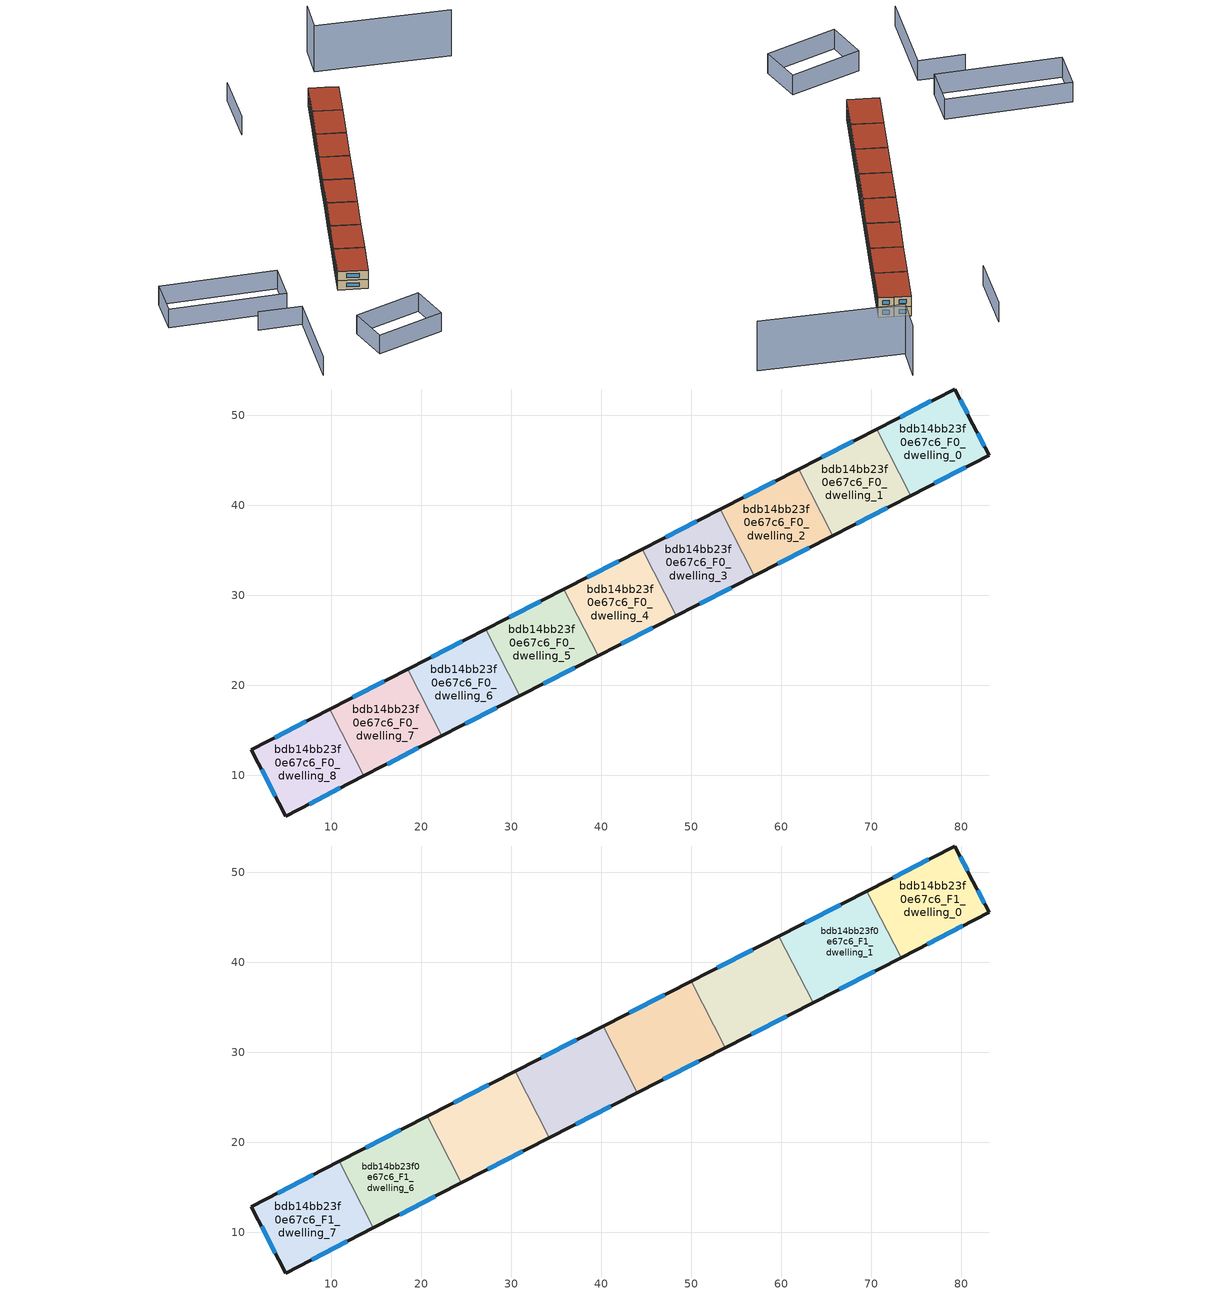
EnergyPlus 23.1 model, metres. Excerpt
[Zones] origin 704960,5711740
bdb14bb23f0e67c6_F0_dwelling_0
 floor ground (EU_floor_Construction): 79.29,52.92 81.29,49.01 83.09,45.54 74.39,41.08 70.6,48.46 z0
 wall outside (EU_wall_Construction): 74.39,41.08 83.09,45.54 81.29,49.01 79.29,52.92 70.6,48.46 z0:3
 wall to bdb14bb23f0e67c6_F0_dwelling_1 (EU_wall_Construction): 70.6,48.46 74.39,41.08 z0:3
 window (EU_Window_Construction): 76.69,51.58 73.2,49.8 / 80.69,50.18 79.89,51.75 / 82.55,46.58 81.83,47.97 / 76.99,42.41 80.48,44.2 z0.9:2.1
bdb14bb23f0e67c6_F0_dwelling_1
 floor ground (EU_floor_Construction): 70.6,48.46 74.39,41.08 65.7,36.62 61.91,44.01 z0
 wall outside (EU_wall_Construction): 65.7,36.62 74.39,41.08 / 70.6,48.46 61.91,44.01 z0:3
 wall to bdb14bb23f0e67c6_F0_dwelling_2 (EU_wall_Construction): 61.91,44.01 65.7,36.62 z0:3
 window (EU_Window_Construction): 68.3,37.96 71.79,39.75 / 68,47.13 64.51,45.34 z0.9:2.1
bdb14bb23f0e67c6_F0_dwelling_2
 floor ground (EU_floor_Construction): 61.91,44.01 65.7,36.62 57.01,32.17 53.22,39.56 z0
 wall outside (EU_wall_Construction): 57.01,32.17 65.7,36.62 / 61.91,44.01 53.22,39.56 z0:3
 wall to bdb14bb23f0e67c6_F0_dwelling_3 (EU_wall_Construction): 53.22,39.56 57.01,32.17 z0:3
 window (EU_Window_Construction): 59.61,33.5 63.1,35.29 / 59.31,42.68 55.82,40.89 z0.9:2.1
bdb14bb23f0e67c6_F0_dwelling_3
 floor ground (EU_floor_Construction): 53.22,39.56 57.01,32.17 48.32,27.72 44.54,35.1 z0
 wall outside (EU_wall_Construction): 48.32,27.72 57.01,32.17 / 53.22,39.56 44.54,35.1 z0:3
 wall to bdb14bb23f0e67c6_F0_dwelling_4 (EU_wall_Construction): 44.54,35.1 48.32,27.72 z0:3
 window (EU_Window_Construction): 50.92,29.05 54.41,30.84 / 50.62,38.22 47.14,36.44 z0.9:2.1
bdb14bb23f0e67c6_F0_dwelling_4
 floor ground (EU_floor_Construction): 44.54,35.1 48.32,27.72 39.64,23.26 35.85,30.65 z0
 wall outside (EU_wall_Construction): 39.64,23.26 48.32,27.72 / 44.54,35.1 35.85,30.65 z0:3
 wall to bdb14bb23f0e67c6_F0_dwelling_5 (EU_wall_Construction): 35.85,30.65 39.64,23.26 z0:3
 window (EU_Window_Construction): 42.24,24.6 45.72,26.38 / 41.94,33.77 38.45,31.99 z0.9:2.1
bdb14bb23f0e67c6_F0_dwelling_5
 floor ground (EU_floor_Construction): 35.85,30.65 39.64,23.26 30.95,18.81 27.17,26.2 z0
 wall outside (EU_wall_Construction): 30.95,18.81 39.64,23.26 / 35.85,30.65 27.17,26.2 z0:3
 wall to bdb14bb23f0e67c6_F0_dwelling_6 (EU_wall_Construction): 27.17,26.2 30.95,18.81 z0:3
 window (EU_Window_Construction): 33.55,20.14 37.04,21.93 / 33.25,29.32 29.77,27.53 z0.9:2.1
bdb14bb23f0e67c6_F0_dwelling_6
 floor ground (EU_floor_Construction): 27.17,26.2 30.95,18.81 22.27,14.36 18.48,21.75 z0
 wall outside (EU_wall_Construction): 22.27,14.36 30.95,18.81 / 27.17,26.2 18.48,21.75 z0:3
 wall to bdb14bb23f0e67c6_F0_dwelling_7 (EU_wall_Construction): 18.48,21.75 22.27,14.36 z0:3
 window (EU_Window_Construction): 24.87,15.69 28.36,17.48 / 24.57,24.87 21.08,23.08 z0.9:2.1
bdb14bb23f0e67c6_F0_dwelling_7
 floor ground (EU_floor_Construction): 18.48,21.75 22.27,14.36 13.59,9.91 9.8,17.3 z0
 wall outside (EU_wall_Construction): 13.59,9.91 22.27,14.36 / 18.48,21.75 9.8,17.3 z0:3
 wall to bdb14bb23f0e67c6_F0_dwelling_8 (EU_wall_Construction): 9.8,17.3 13.59,9.91 z0:3
 window (EU_Window_Construction): 16.19,11.24 19.67,13.03 / 15.89,20.42 12.4,18.64 z0.9:2.1
bdb14bb23f0e67c6_F0_dwelling_8
 floor ground (EU_floor_Construction): 9.8,17.3 13.59,9.91 4.92,5.46 1.11,12.85 z0
 wall outside (EU_wall_Construction): 9.8,17.3 1.11,12.85 4.92,5.46 13.59,9.91 z0:3
 window (EU_Window_Construction): 7.52,6.8 11,8.58 / 2.25,10.64 3.78,7.68 / 7.2,15.97 3.72,14.18 z0.9:2.1
bdb14bb23f0e67c6_F1_dwelling_0
 floor to bdb14bb23f0e67c6_F0_dwelling_0 (EU_floor_Construction): 79.29,52.92 81.29,49.01 83.09,45.54 74.39,41.08 70.6,48.46 z3
 floor to bdb14bb23f0e67c6_F0_dwelling_1 (EU_floor_Construction): 70.6,48.46 74.39,41.08 73.3,40.52 69.52,47.91 z3
 wall outside (EU_wall_Construction): 73.3,40.52 83.09,45.54 81.29,49.01 79.29,52.92 69.52,47.91 z3:6
 wall to bdb14bb23f0e67c6_F1_dwelling_1 (EU_wall_Construction): 69.52,47.91 73.3,40.52 z3:6
 window (EU_Window_Construction): 76.36,51.42 72.44,49.41 / 80.69,50.18 79.89,51.75 / 82.55,46.58 81.83,47.97 / 76.23,42.02 80.16,44.04 z3.9:5.1
 roof outside (EU_roof_Construction): 83.09,45.54 81.29,49.01 79.29,52.92 69.52,47.91 73.3,40.52 z6
bdb14bb23f0e67c6_F1_dwelling_1
 floor to bdb14bb23f0e67c6_F0_dwelling_1 (EU_floor_Construction): 69.52,47.91 73.3,40.52 65.7,36.62 61.91,44.01 z3
 floor to bdb14bb23f0e67c6_F0_dwelling_2 (EU_floor_Construction): 61.91,44.01 65.7,36.62 63.52,35.51 59.74,42.9 z3
 wall outside (EU_wall_Construction): 63.53,35.51 73.3,40.52 / 69.52,47.91 59.74,42.9 z3:6
 wall to bdb14bb23f0e67c6_F1_dwelling_2 (EU_wall_Construction): 59.74,42.9 63.53,35.51 z3:6
 window (EU_Window_Construction): 66.45,37.01 70.37,39.02 / 66.59,46.41 62.67,44.4 z3.9:5.1
 roof outside (EU_roof_Construction): 73.3,40.52 69.52,47.91 59.74,42.9 63.53,35.51 z6
bdb14bb23f0e67c6_F1_dwelling_2
 floor to bdb14bb23f0e67c6_F0_dwelling_2 (EU_floor_Construction): 59.74,42.9 63.53,35.51 57.01,32.17 53.22,39.56 z3
 floor to bdb14bb23f0e67c6_F0_dwelling_3 (EU_floor_Construction): 53.22,39.56 57.01,32.17 53.75,30.5 49.97,37.89 z3
 wall outside (EU_wall_Construction): 53.75,30.5 63.53,35.51 / 59.74,42.9 49.96,37.89 z3:6
 wall to bdb14bb23f0e67c6_F1_dwelling_3 (EU_wall_Construction): 49.96,37.89 53.75,30.5 z3:6
 window (EU_Window_Construction): 56.68,32 60.6,34.01 / 56.81,41.4 52.89,39.39 z3.9:5.1
 roof outside (EU_roof_Construction): 63.53,35.51 59.74,42.9 49.96,37.89 53.75,30.5 z6
bdb14bb23f0e67c6_F1_dwelling_3
 floor to bdb14bb23f0e67c6_F0_dwelling_3 (EU_floor_Construction): 49.97,37.89 53.75,30.5 48.32,27.72 44.54,35.1 z3
 floor to bdb14bb23f0e67c6_F0_dwelling_4 (EU_floor_Construction): 44.54,35.1 48.32,27.72 43.98,25.49 40.19,32.88 z3
 wall outside (EU_wall_Construction): 43.98,25.49 53.75,30.5 / 49.96,37.89 40.19,32.88 z3:6
 wall to bdb14bb23f0e67c6_F1_dwelling_4 (EU_wall_Construction): 40.19,32.88 43.98,25.49 z3:6
 window (EU_Window_Construction): 46.91,26.99 50.83,29 / 47.04,36.39 43.12,34.38 z3.9:5.1
 roof outside (EU_roof_Construction): 53.75,30.5 49.96,37.89 40.19,32.88 43.98,25.49 z6
bdb14bb23f0e67c6_F1_dwelling_4
 floor to bdb14bb23f0e67c6_F0_dwelling_4 (EU_floor_Construction): 40.19,32.88 43.98,25.49 39.64,23.26 35.85,30.65 z3
 floor to bdb14bb23f0e67c6_F0_dwelling_5 (EU_floor_Construction): 35.85,30.65 39.64,23.26 34.21,20.48 30.42,27.87 z3
 wall outside (EU_wall_Construction): 34.21,20.48 43.98,25.49 / 40.19,32.88 30.42,27.87 z3:6
 wall to bdb14bb23f0e67c6_F1_dwelling_5 (EU_wall_Construction): 30.42,27.87 34.21,20.48 z3:6
 window (EU_Window_Construction): 37.14,21.98 41.06,23.99 / 37.27,31.38 33.35,29.37 z3.9:5.1
 roof outside (EU_roof_Construction): 43.98,25.49 40.19,32.88 30.42,27.87 34.21,20.48 z6
bdb14bb23f0e67c6_F1_dwelling_5
 floor to bdb14bb23f0e67c6_F0_dwelling_5 (EU_floor_Construction): 30.42,27.87 34.21,20.48 30.95,18.81 27.17,26.2 z3
 floor to bdb14bb23f0e67c6_F0_dwelling_6 (EU_floor_Construction): 27.17,26.2 30.95,18.81 24.44,15.47 20.65,22.86 z3
 wall outside (EU_wall_Construction): 24.44,15.47 34.21,20.48 / 30.42,27.87 20.65,22.87 z3:6
 wall to bdb14bb23f0e67c6_F1_dwelling_6 (EU_wall_Construction): 20.65,22.87 24.44,15.47 z3:6
 window (EU_Window_Construction): 27.37,16.97 31.29,18.98 / 27.5,26.37 23.58,24.36 z3.9:5.1
 roof outside (EU_roof_Construction): 34.21,20.48 30.42,27.87 20.65,22.87 24.44,15.47 z6
bdb14bb23f0e67c6_F1_dwelling_6
 floor to bdb14bb23f0e67c6_F0_dwelling_7 (EU_floor_Construction): 18.48,21.75 22.27,14.36 14.68,10.47 10.89,17.86 z3
 floor to bdb14bb23f0e67c6_F0_dwelling_6 (EU_floor_Construction): 20.65,22.86 24.44,15.47 22.27,14.36 18.48,21.75 z3
 wall outside (EU_wall_Construction): 14.68,10.47 24.44,15.47 / 20.65,22.87 10.89,17.86 z3:6
 wall to bdb14bb23f0e67c6_F1_dwelling_7 (EU_wall_Construction): 10.89,17.86 14.68,10.47 z3:6
 window (EU_Window_Construction): 17.6,11.97 21.52,13.97 / 17.73,21.37 13.81,19.36 z3.9:5.1
 roof outside (EU_roof_Construction): 24.44,15.47 20.65,22.87 10.89,17.86 14.68,10.47 z6
bdb14bb23f0e67c6_F1_dwelling_7
 floor to bdb14bb23f0e67c6_F0_dwelling_7 (EU_floor_Construction): 10.89,17.86 14.68,10.47 13.59,9.91 9.8,17.3 z3
 floor to bdb14bb23f0e67c6_F0_dwelling_8 (EU_floor_Construction): 9.8,17.3 13.59,9.91 4.92,5.46 1.11,12.85 z3
 wall outside (EU_wall_Construction): 10.89,17.86 1.11,12.85 4.92,5.46 14.68,10.47 z3:6
 window (EU_Window_Construction): 7.84,6.96 11.76,8.97 / 2.25,10.64 3.78,7.68 / 7.96,16.36 4.04,14.35 z3.9:5.1
 roof outside (EU_roof_Construction): 14.68,10.47 10.89,17.86 1.11,12.85 4.92,5.46 z6
shading: -24.6,25.5 -17.62,15.56 / -17.62,15.56 -37.89,1.31 / 73.56,74.21 60.03,64.55 / -6.51,-20.41 -22.7,-9.04 / -22.7,-9.04 -16.17,0.26 / -16.17,0.26 0.01,-11.11 / 0.01,-11.11 -6.51,-20.41 / -13.59,21.64 -32.56,48.49 / -32.56,48.49 -23.36,54.99 / -23.36,54.99 -4.38,28.15 / -4.38,28.15 -13.59,21.64 z0:6; 116.13,26.23 95.28,57.68 / 95.28,57.68 103.32,63.01 z0:15
[Building]
EU S2 Campaign: North Axis=0; Terrain=City; Solar Distribution=FullExterior
[Site:Location]
London: Latitude=51.5; Longitude=-0.5; Time Zone=0; Elevation=25
[SizingPeriod:WeatherFileDays]
AnnualSizingPeriod: Begin Month=1; Begin Day of Month=1; End Month=12; End Day of Month=31; Day of Week for Start Day=Monday; Use Weather File Daylight Saving Period=No; Use Weather File Rain and Snow Indicators=No
[MATERIAL]
EU_InternalMass_Material: Roughness=MediumRough; Thickness=0.1; Conductivity=1; Density=1800; Specific Heat=900; Thermal Absorptance=0.9; Solar Absorptance=0.7; Visible Absorptance=0.7
[MATERIAL:NOMASS] Roughness=MediumRough; Thermal Absorptance=0.9; Solar Absorptance=0.7; Visible Absorptance=0.7
Name | Thermal Resistance
EU_wall_NoMass | 1.04674
EU_roof_NoMass | 4.32442
EU_floor_NoMass | 2.04616
[WINDOWMATERIAL:SIMPLEGLAZINGSYSTEM]
EU_Window_SimpleGlazing: UFactor=4.25843; Solar Heat Gain Coefficient=0.85; Visible Transmittance=0.85
[CONSTRUCTION]
EU_wall_Construction: EU_wall_NoMass
EU_roof_Construction: EU_roof_NoMass
EU_floor_Construction: EU_floor_NoMass
EU_InternalMass_Construction: EU_InternalMass_Material
EU_Window_Construction: EU_Window_SimpleGlazing
[ZONE] Type=1; Multiplier=1; Ceiling Height=autocalculate; Floor Area=autocalculate; Part of Total Floor Area=Yes
Name | Volume
bdb14bb23f0e67c6_F0_dwelling_0; bdb14bb23f0e67c6_F0_dwelling_4 | 243.108
bdb14bb23f0e67c6_F1_dwelling_0 | 273.49
bdb14bb23f0e67c6_F0_dwelling_1 | 243.086
bdb14bb23f0e67c6_F1_dwelling_1 | 273.502
bdb14bb23f0e67c6_F0_dwelling_2; bdb14bb23f0e67c6_F0_dwelling_5 | 243.095
bdb14bb23f0e67c6_F1_dwelling_2; bdb14bb23f0e67c6_F1_dwelling_3 | 273.482
bdb14bb23f0e67c6_F0_dwelling_3 | 243.08
bdb14bb23f0e67c6_F1_dwelling_4 | 273.483
bdb14bb23f0e67c6_F1_dwelling_5; bdb14bb23f0e67c6_F1_dwelling_7 | 273.505
bdb14bb23f0e67c6_F0_dwelling_6 | 243.089
bdb14bb23f0e67c6_F1_dwelling_6 | 273.478
bdb14bb23f0e67c6_F0_dwelling_7 | 243.107
bdb14bb23f0e67c6_F0_dwelling_8 | 243.104
[INTERNALMASS] Construction=EU_InternalMass_Construction
Name | Zone or ZoneList | Surface Area
bdb14bb23f0e67c6_F0_dwelling_0_EU_InternalMass | bdb14bb23f0e67c6_F0_dwelling_0 | 81.0366
bdb14bb23f0e67c6_F0_dwelling_1_EU_InternalMass | bdb14bb23f0e67c6_F0_dwelling_1 | 81.0287
bdb14bb23f0e67c6_F0_dwelling_2_EU_InternalMass | bdb14bb23f0e67c6_F0_dwelling_2 | 81.0321
bdb14bb23f0e67c6_F0_dwelling_3_EU_InternalMass | bdb14bb23f0e67c6_F0_dwelling_3 | 81.0267
bdb14bb23f0e67c6_F0_dwelling_4_EU_InternalMass | bdb14bb23f0e67c6_F0_dwelling_4 | 81.0363
bdb14bb23f0e67c6_F0_dwelling_5_EU_InternalMass | bdb14bb23f0e67c6_F0_dwelling_5 | 81.0312
bdb14bb23f0e67c6_F0_dwelling_6_EU_InternalMass | bdb14bb23f0e67c6_F0_dwelling_6 | 81.0297
bdb14bb23f0e67c6_F0_dwelling_7_EU_InternalMass | bdb14bb23f0e67c6_F0_dwelling_7 | 81.0358
bdb14bb23f0e67c6_F0_dwelling_8_EU_InternalMass | bdb14bb23f0e67c6_F0_dwelling_8 | 81.0348
bdb14bb23f0e67c6_F1_dwelling_0_EU_InternalMass | bdb14bb23f0e67c6_F1_dwelling_0 | 91.1634
bdb14bb23f0e67c6_F1_dwelling_1_EU_InternalMass | bdb14bb23f0e67c6_F1_dwelling_1 | 91.1674
bdb14bb23f0e67c6_F1_dwelling_2_EU_InternalMass | bdb14bb23f0e67c6_F1_dwelling_2 | 91.1604
bdb14bb23f0e67c6_F1_dwelling_3_EU_InternalMass | bdb14bb23f0e67c6_F1_dwelling_3 | 91.1604
bdb14bb23f0e67c6_F1_dwelling_4_EU_InternalMass | bdb14bb23f0e67c6_F1_dwelling_4 | 91.1608
bdb14bb23f0e67c6_F1_dwelling_5_EU_InternalMass | bdb14bb23f0e67c6_F1_dwelling_5 | 91.168
bdb14bb23f0e67c6_F1_dwelling_6_EU_InternalMass | bdb14bb23f0e67c6_F1_dwelling_6 | 91.1598
bdb14bb23f0e67c6_F1_dwelling_7_EU_InternalMass | bdb14bb23f0e67c6_F1_dwelling_7 | 91.1682
[OTHEREQUIPMENT] Fuel Type=Electricity; Design Level Calculation Method=Watts/Area; Power per Zone Floor Area=1; Fraction Latent=0; Fraction Radiant=0; Fraction Lost=0; Carbon Dioxide Generation Rate=0; EndUse Subcategory=EU_Step8_InternalGains
Name | Zone or ZoneList or Space or SpaceList | Schedule
EU_Step8_InternalGain_bdb14bb23f0e67c6_F0_dwelling_0_f000 | bdb14bb23f0e67c6_F0_dwelling_0 | EU_Step8_GainSchedule_bdb14bb23f0e67c6_F0_dwelling_0_f000
EU_Step8_InternalGain_bdb14bb23f0e67c6_F0_dwelling_1_f000 | bdb14bb23f0e67c6_F0_dwelling_1 | EU_Step8_GainSchedule_bdb14bb23f0e67c6_F0_dwelling_1_f000
EU_Step8_InternalGain_bdb14bb23f0e67c6_F0_dwelling_2_f000 | bdb14bb23f0e67c6_F0_dwelling_2 | EU_Step8_GainSchedule_bdb14bb23f0e67c6_F0_dwelling_2_f000
EU_Step8_InternalGain_bdb14bb23f0e67c6_F0_dwelling_3_f000 | bdb14bb23f0e67c6_F0_dwelling_3 | EU_Step8_GainSchedule_bdb14bb23f0e67c6_F0_dwelling_3_f000
EU_Step8_InternalGain_bdb14bb23f0e67c6_F0_dwelling_4_f000 | bdb14bb23f0e67c6_F0_dwelling_4 | EU_Step8_GainSchedule_bdb14bb23f0e67c6_F0_dwelling_4_f000
EU_Step8_InternalGain_bdb14bb23f0e67c6_F0_dwelling_5_f000 | bdb14bb23f0e67c6_F0_dwelling_5 | EU_Step8_GainSchedule_bdb14bb23f0e67c6_F0_dwelling_5_f000
EU_Step8_InternalGain_bdb14bb23f0e67c6_F0_dwelling_6_f000 | bdb14bb23f0e67c6_F0_dwelling_6 | EU_Step8_GainSchedule_bdb14bb23f0e67c6_F0_dwelling_6_f000
EU_Step8_InternalGain_bdb14bb23f0e67c6_F0_dwelling_7_f000 | bdb14bb23f0e67c6_F0_dwelling_7 | EU_Step8_GainSchedule_bdb14bb23f0e67c6_F0_dwelling_7_f000
EU_Step8_InternalGain_bdb14bb23f0e67c6_F0_dwelling_8_f000 | bdb14bb23f0e67c6_F0_dwelling_8 | EU_Step8_GainSchedule_bdb14bb23f0e67c6_F0_dwelling_8_f000
EU_Step8_InternalGain_bdb14bb23f0e67c6_F1_dwelling_0_f000 | bdb14bb23f0e67c6_F1_dwelling_0 | EU_Step8_GainSchedule_bdb14bb23f0e67c6_F1_dwelling_0_f000
EU_Step8_InternalGain_bdb14bb23f0e67c6_F1_dwelling_1_f000 | bdb14bb23f0e67c6_F1_dwelling_1 | EU_Step8_GainSchedule_bdb14bb23f0e67c6_F1_dwelling_1_f000
EU_Step8_InternalGain_bdb14bb23f0e67c6_F1_dwelling_2_f000 | bdb14bb23f0e67c6_F1_dwelling_2 | EU_Step8_GainSchedule_bdb14bb23f0e67c6_F1_dwelling_2_f000
EU_Step8_InternalGain_bdb14bb23f0e67c6_F1_dwelling_3_f000 | bdb14bb23f0e67c6_F1_dwelling_3 | EU_Step8_GainSchedule_bdb14bb23f0e67c6_F1_dwelling_3_f000
EU_Step8_InternalGain_bdb14bb23f0e67c6_F1_dwelling_4_f000 | bdb14bb23f0e67c6_F1_dwelling_4 | EU_Step8_GainSchedule_bdb14bb23f0e67c6_F1_dwelling_4_f000
EU_Step8_InternalGain_bdb14bb23f0e67c6_F1_dwelling_5_f000 | bdb14bb23f0e67c6_F1_dwelling_5 | EU_Step8_GainSchedule_bdb14bb23f0e67c6_F1_dwelling_5_f000
EU_Step8_InternalGain_bdb14bb23f0e67c6_F1_dwelling_6_f000 | bdb14bb23f0e67c6_F1_dwelling_6 | EU_Step8_GainSchedule_bdb14bb23f0e67c6_F1_dwelling_6_f000
EU_Step8_InternalGain_bdb14bb23f0e67c6_F1_dwelling_7_f000 | bdb14bb23f0e67c6_F1_dwelling_7 | EU_Step8_GainSchedule_bdb14bb23f0e67c6_F1_dwelling_7_f000
[ZONEVENTILATION:DESIGNFLOWRATE] Schedule=EU_AlwaysOn; Design Flow Rate Calculation Method=AirChanges/Hour; Air Changes per Hour=0.488719; Ventilation Type=Natural; Fan Pressure Rise=0; Fan Total Efficiency=1; Constant Term Coefficient=1; Temperature Term Coefficient=0; Velocity Term Coefficient=0; Velocity Squared Term Coefficient=0; Minimum Indoor Temperature=-100; Maximum Indoor Temperature=100; Delta Temperature=-100; Minimum Outdoor Temperature=-100; Maximum Outdoor Temperature=100; Maximum Wind Speed=40
Name | Zone or ZoneList or Space or SpaceList
EU_ConstantAir_bdb14bb23f0e67c6_F0_dwelling_0 | bdb14bb23f0e67c6_F0_dwelling_0
EU_ConstantAir_bdb14bb23f0e67c6_F0_dwelling_1 | bdb14bb23f0e67c6_F0_dwelling_1
EU_ConstantAir_bdb14bb23f0e67c6_F0_dwelling_2 | bdb14bb23f0e67c6_F0_dwelling_2
EU_ConstantAir_bdb14bb23f0e67c6_F0_dwelling_3 | bdb14bb23f0e67c6_F0_dwelling_3
EU_ConstantAir_bdb14bb23f0e67c6_F0_dwelling_4 | bdb14bb23f0e67c6_F0_dwelling_4
EU_ConstantAir_bdb14bb23f0e67c6_F0_dwelling_5 | bdb14bb23f0e67c6_F0_dwelling_5
EU_ConstantAir_bdb14bb23f0e67c6_F0_dwelling_6 | bdb14bb23f0e67c6_F0_dwelling_6
EU_ConstantAir_bdb14bb23f0e67c6_F0_dwelling_7 | bdb14bb23f0e67c6_F0_dwelling_7
EU_ConstantAir_bdb14bb23f0e67c6_F0_dwelling_8 | bdb14bb23f0e67c6_F0_dwelling_8
EU_ConstantAir_bdb14bb23f0e67c6_F1_dwelling_0 | bdb14bb23f0e67c6_F1_dwelling_0
EU_ConstantAir_bdb14bb23f0e67c6_F1_dwelling_1 | bdb14bb23f0e67c6_F1_dwelling_1
EU_ConstantAir_bdb14bb23f0e67c6_F1_dwelling_2 | bdb14bb23f0e67c6_F1_dwelling_2
EU_ConstantAir_bdb14bb23f0e67c6_F1_dwelling_3 | bdb14bb23f0e67c6_F1_dwelling_3
EU_ConstantAir_bdb14bb23f0e67c6_F1_dwelling_4 | bdb14bb23f0e67c6_F1_dwelling_4
EU_ConstantAir_bdb14bb23f0e67c6_F1_dwelling_5 | bdb14bb23f0e67c6_F1_dwelling_5
EU_ConstantAir_bdb14bb23f0e67c6_F1_dwelling_6 | bdb14bb23f0e67c6_F1_dwelling_6
EU_ConstantAir_bdb14bb23f0e67c6_F1_dwelling_7 | bdb14bb23f0e67c6_F1_dwelling_7
[HVACTEMPLATE:THERMOSTAT] Constant Heating Setpoint=20; Constant Cooling Setpoint=50
EU_HeatOnly_bdb14bb23f0e67c6_F0_dwelling_0; EU_HeatOnly_bdb14bb23f0e67c6_F0_dwelling_1; EU_HeatOnly_bdb14bb23f0e67c6_F0_dwelling_2; EU_HeatOnly_bdb14bb23f0e67c6_F0_dwelling_3; EU_HeatOnly_bdb14bb23f0e67c6_F0_dwelling_4; EU_HeatOnly_bdb14bb23f0e67c6_F0_dwelling_5; EU_HeatOnly_bdb14bb23f0e67c6_F0_dwelling_6; EU_HeatOnly_bdb14bb23f0e67c6_F0_dwelling_7; EU_HeatOnly_bdb14bb23f0e67c6_F0_dwelling_8; EU_HeatOnly_bdb14bb23f0e67c6_F1_dwelling_0; EU_HeatOnly_bdb14bb23f0e67c6_F1_dwelling_1; EU_HeatOnly_bdb14bb23f0e67c6_F1_dwelling_2; EU_HeatOnly_bdb14bb23f0e67c6_F1_dwelling_3; EU_HeatOnly_bdb14bb23f0e67c6_F1_dwelling_4; EU_HeatOnly_bdb14bb23f0e67c6_F1_dwelling_5; EU_HeatOnly_bdb14bb23f0e67c6_F1_dwelling_6; EU_HeatOnly_bdb14bb23f0e67c6_F1_dwelling_7
[HVACTEMPLATE:ZONE:IDEALLOADSAIRSYSTEM] System Availability Schedule=EU_AlwaysOn; Maximum Heating Supply Air Temperature=50; Minimum Cooling Supply Air Temperature=13; Maximum Heating Supply Air Humidity Ratio=0.0156; Minimum Cooling Supply Air Humidity Ratio=0.0077; Heating Limit=NoLimit; Cooling Limit=NoLimit; Heating Availability Schedule=EU_AlwaysOn; Cooling Availability Schedule=EU_CoolingOff; Dehumidification Control Type=ConstantSensibleHeatRatio; Cooling Sensible Heat Ratio=0.7; Dehumidification Setpoint=60; Humidification Control Type=None; Humidification Setpoint=30; Outdoor Air Method=None; Outdoor Air Flow Rate per Person=0.00944; Outdoor Air Flow Rate per Zone Floor Area=0; Outdoor Air Flow Rate per Zone=0; Demand Controlled Ventilation Type=None; Outdoor Air Economizer Type=NoEconomizer; Heat Recovery Type=None; Sensible Heat Recovery Effectiveness=0.7; Latent Heat Recovery Effectiveness=0.65
Name | Template Thermostat
bdb14bb23f0e67c6_F0_dwelling_0 | EU_HeatOnly_bdb14bb23f0e67c6_F0_dwelling_0
bdb14bb23f0e67c6_F0_dwelling_1 | EU_HeatOnly_bdb14bb23f0e67c6_F0_dwelling_1
bdb14bb23f0e67c6_F0_dwelling_2 | EU_HeatOnly_bdb14bb23f0e67c6_F0_dwelling_2
bdb14bb23f0e67c6_F0_dwelling_3 | EU_HeatOnly_bdb14bb23f0e67c6_F0_dwelling_3
bdb14bb23f0e67c6_F0_dwelling_4 | EU_HeatOnly_bdb14bb23f0e67c6_F0_dwelling_4
bdb14bb23f0e67c6_F0_dwelling_5 | EU_HeatOnly_bdb14bb23f0e67c6_F0_dwelling_5
bdb14bb23f0e67c6_F0_dwelling_6 | EU_HeatOnly_bdb14bb23f0e67c6_F0_dwelling_6
bdb14bb23f0e67c6_F0_dwelling_7 | EU_HeatOnly_bdb14bb23f0e67c6_F0_dwelling_7
bdb14bb23f0e67c6_F0_dwelling_8 | EU_HeatOnly_bdb14bb23f0e67c6_F0_dwelling_8
bdb14bb23f0e67c6_F1_dwelling_0 | EU_HeatOnly_bdb14bb23f0e67c6_F1_dwelling_0
bdb14bb23f0e67c6_F1_dwelling_1 | EU_HeatOnly_bdb14bb23f0e67c6_F1_dwelling_1
bdb14bb23f0e67c6_F1_dwelling_2 | EU_HeatOnly_bdb14bb23f0e67c6_F1_dwelling_2
bdb14bb23f0e67c6_F1_dwelling_3 | EU_HeatOnly_bdb14bb23f0e67c6_F1_dwelling_3
bdb14bb23f0e67c6_F1_dwelling_4 | EU_HeatOnly_bdb14bb23f0e67c6_F1_dwelling_4
bdb14bb23f0e67c6_F1_dwelling_5 | EU_HeatOnly_bdb14bb23f0e67c6_F1_dwelling_5
bdb14bb23f0e67c6_F1_dwelling_6 | EU_HeatOnly_bdb14bb23f0e67c6_F1_dwelling_6
bdb14bb23f0e67c6_F1_dwelling_7 | EU_HeatOnly_bdb14bb23f0e67c6_F1_dwelling_7
[SIZING:ZONE] Zone Cooling Design Supply Air Temperature Input Method=SupplyAirTemperature; Zone Cooling Design Supply Air Temperature=13; Zone Heating Design Supply Air Temperature Input Method=SupplyAirTemperature; Zone Heating Design Supply Air Temperature=50; Zone Cooling Design Supply Air Humidity Ratio=0.008; Zone Heating Design Supply Air Humidity Ratio=0.008; Cooling Design Air Flow Method=DesignDay; Cooling Design Air Flow Rate=0; Cooling Minimum Air Flow per Zone Floor Area=0.000762; Cooling Minimum Air Flow=0; Cooling Minimum Air Flow Fraction=0.2; Heating Design Air Flow Method=DesignDay; Heating Design Air Flow Rate=0; Heating Maximum Air Flow per Zone Floor Area=0.002032; Heating Maximum Air Flow=0.141576; Heating Maximum Air Flow Fraction=0.3; Account for Dedicated Outdoor Air System=No; Dedicated Outdoor Air System Control Strategy=NeutralSupplyAir; Dedicated Outdoor Air Low Setpoint Temperature for Design=autosize; Dedicated Outdoor Air High Setpoint Temperature for Design=autosize; Zone Load Sizing Method=Sensible Load Only No Latent Load; Zone Latent Cooling Design Supply Air Humidity Ratio Input Method=HumidityRatioDifference; Zone Cooling Design Supply Air Humidity Ratio Difference=0.005; Zone Latent Heating Design Supply Air Humidity Ratio Input Method=HumidityRatioDifference; Zone Humidification Design Supply Air Humidity Ratio Difference=0.005
bdb14bb23f0e67c6_F0_dwelling_0; bdb14bb23f0e67c6_F0_dwelling_1; bdb14bb23f0e67c6_F0_dwelling_2; bdb14bb23f0e67c6_F0_dwelling_3; bdb14bb23f0e67c6_F0_dwelling_4; bdb14bb23f0e67c6_F0_dwelling_5; bdb14bb23f0e67c6_F0_dwelling_6; bdb14bb23f0e67c6_F0_dwelling_7; bdb14bb23f0e67c6_F0_dwelling_8; bdb14bb23f0e67c6_F1_dwelling_0; bdb14bb23f0e67c6_F1_dwelling_1; bdb14bb23f0e67c6_F1_dwelling_2; bdb14bb23f0e67c6_F1_dwelling_3; bdb14bb23f0e67c6_F1_dwelling_4; bdb14bb23f0e67c6_F1_dwelling_5; bdb14bb23f0e67c6_F1_dwelling_6; bdb14bb23f0e67c6_F1_dwelling_7
[SCHEDULE:CONSTANT]
Name | Hourly Value
EU_AlwaysOn | 1
EU_CoolingOff | 0
[SCHEDULE:FILE] Column Number=1; Rows to Skip at Top=0; Number of Hours of Data=8760; Column Separator=Comma; Interpolate to Timestep=No; Minutes per Item=60; Adjust Schedule for Daylight Savings=Yes
Name | File
EU_Step8_GainSchedule_bdb14bb23f0e67c6_F0_dwelling_0_f000 | ../../schedules/bdb14bb23f0e67c6/bdb14bb23f0e67c6_F0_dwelling_0_f000_gain.csv
EU_Step8_GainSchedule_bdb14bb23f0e67c6_F0_dwelling_1_f000 | ../../schedules/bdb14bb23f0e67c6/bdb14bb23f0e67c6_F0_dwelling_1_f000_gain.csv
EU_Step8_GainSchedule_bdb14bb23f0e67c6_F0_dwelling_2_f000 | ../../schedules/bdb14bb23f0e67c6/bdb14bb23f0e67c6_F0_dwelling_2_f000_gain.csv
EU_Step8_GainSchedule_bdb14bb23f0e67c6_F0_dwelling_3_f000 | ../../schedules/bdb14bb23f0e67c6/bdb14bb23f0e67c6_F0_dwelling_3_f000_gain.csv
EU_Step8_GainSchedule_bdb14bb23f0e67c6_F0_dwelling_4_f000 | ../../schedules/bdb14bb23f0e67c6/bdb14bb23f0e67c6_F0_dwelling_4_f000_gain.csv
EU_Step8_GainSchedule_bdb14bb23f0e67c6_F0_dwelling_5_f000 | ../../schedules/bdb14bb23f0e67c6/bdb14bb23f0e67c6_F0_dwelling_5_f000_gain.csv
EU_Step8_GainSchedule_bdb14bb23f0e67c6_F0_dwelling_6_f000 | ../../schedules/bdb14bb23f0e67c6/bdb14bb23f0e67c6_F0_dwelling_6_f000_gain.csv
EU_Step8_GainSchedule_bdb14bb23f0e67c6_F0_dwelling_7_f000 | ../../schedules/bdb14bb23f0e67c6/bdb14bb23f0e67c6_F0_dwelling_7_f000_gain.csv
EU_Step8_GainSchedule_bdb14bb23f0e67c6_F0_dwelling_8_f000 | ../../schedules/bdb14bb23f0e67c6/bdb14bb23f0e67c6_F0_dwelling_8_f000_gain.csv
EU_Step8_GainSchedule_bdb14bb23f0e67c6_F1_dwelling_0_f000 | ../../schedules/bdb14bb23f0e67c6/bdb14bb23f0e67c6_F1_dwelling_0_f000_gain.csv
EU_Step8_GainSchedule_bdb14bb23f0e67c6_F1_dwelling_1_f000 | ../../schedules/bdb14bb23f0e67c6/bdb14bb23f0e67c6_F1_dwelling_1_f000_gain.csv
EU_Step8_GainSchedule_bdb14bb23f0e67c6_F1_dwelling_2_f000 | ../../schedules/bdb14bb23f0e67c6/bdb14bb23f0e67c6_F1_dwelling_2_f000_gain.csv
EU_Step8_GainSchedule_bdb14bb23f0e67c6_F1_dwelling_3_f000 | ../../schedules/bdb14bb23f0e67c6/bdb14bb23f0e67c6_F1_dwelling_3_f000_gain.csv
EU_Step8_GainSchedule_bdb14bb23f0e67c6_F1_dwelling_4_f000 | ../../schedules/bdb14bb23f0e67c6/bdb14bb23f0e67c6_F1_dwelling_4_f000_gain.csv
EU_Step8_GainSchedule_bdb14bb23f0e67c6_F1_dwelling_5_f000 | ../../schedules/bdb14bb23f0e67c6/bdb14bb23f0e67c6_F1_dwelling_5_f000_gain.csv
EU_Step8_GainSchedule_bdb14bb23f0e67c6_F1_dwelling_6_f000 | ../../schedules/bdb14bb23f0e67c6/bdb14bb23f0e67c6_F1_dwelling_6_f000_gain.csv
EU_Step8_GainSchedule_bdb14bb23f0e67c6_F1_dwelling_7_f000 | ../../schedules/bdb14bb23f0e67c6/bdb14bb23f0e67c6_F1_dwelling_7_f000_gain.csv
